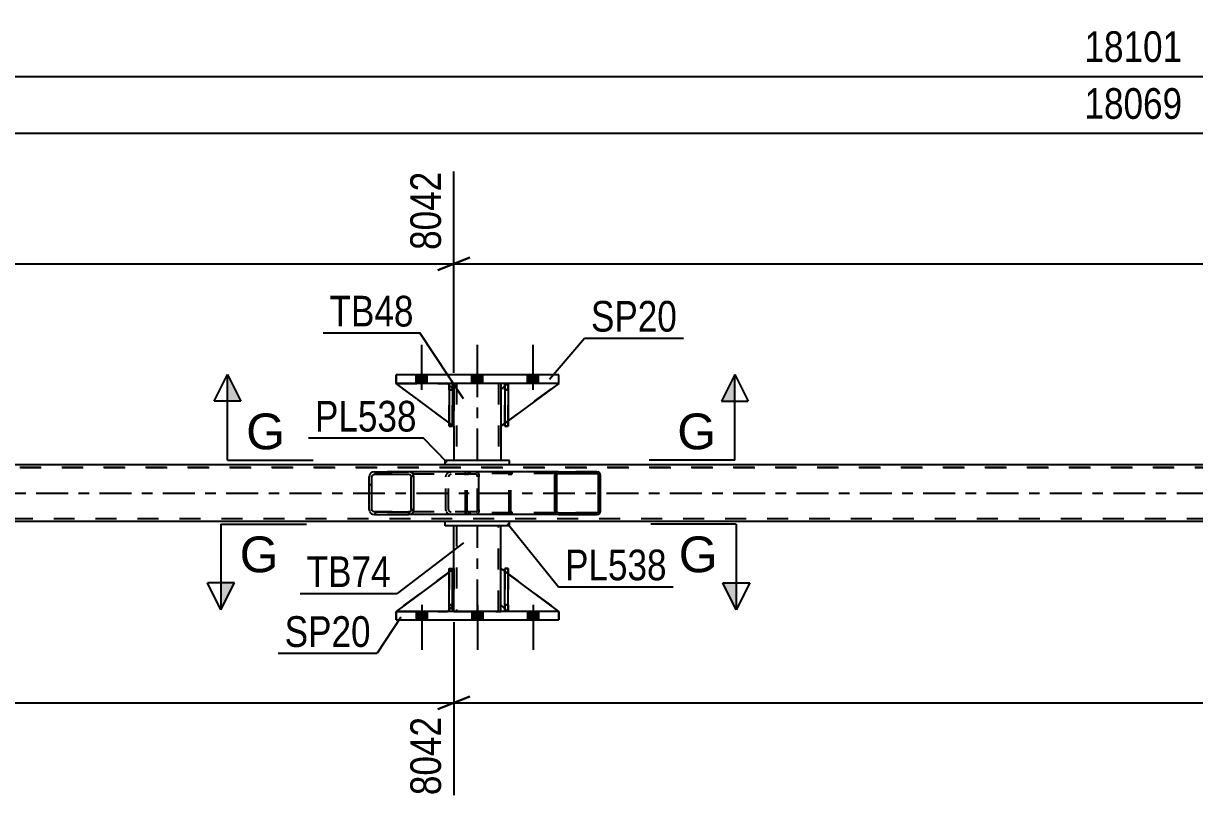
# Model space of a CAD drawing. Header units: millimetres. Extents: x 0 to 841, y 0 to 594.
# Drawn here: x 294.6 to 404, y 216.3 to 289 of the extents above; entities that cross this region are included whole.
import ezdxf

# ---------------------------------------------------------------- set-up
doc = ezdxf.new("R2010")
doc.units = ezdxf.units.MM
doc.linetypes.add('DXK_LINE_DOT2', pattern=[3.9198, 1.9599, -1.9599])
doc.linetypes.add('DXK_LINE_DOT3', pattern=[5.9187, 2.979, -0.9799, 0.9799, -0.9799])
doc.styles.add('Arial', font='ARIAL.TTF', dxfattribs={"height": 0.2})
doc.styles.add('Arial Narrow', font='ARIALN.TTF', dxfattribs={"height": 0.2})

# ---------------------------------------------------------------- blocks, each defined once
blk = doc.blocks.new('Part-318885327-5994 - 5732')
at = {"color": 7, "linetype": 'DXK_LINE_DOT2'}
for p, q in [((339.77, 255.35), (339.17, 254.75)), ((339.17, 251.35), (344.57, 255.35)), ((344.57, 255.35), (339.77, 255.35)), ((339.17, 254.75), (339.17, 251.35))]:
    blk.add_line(p, q, dxfattribs=at)
blk = doc.blocks.new('Bolt-318885327-5810 - 5732')
at = {"linetype": 'Continuous'}
for points in [[(331.25, 255.35), (332.29, 255.35), (332.29, 256.15), (331.25, 256.15)], [(331.25, 255.35), (332.29, 255.35), (332.29, 256.15), (331.25, 256.15)], [(331.25, 255.35), (332.29, 255.35), (332.29, 256.15), (331.25, 256.15)], [(336.45, 255.35), (337.49, 255.35), (337.49, 256.15), (336.45, 256.15)], [(336.45, 255.35), (337.49, 255.35), (337.49, 256.15), (336.45, 256.15)], [(341.65, 255.35), (342.69, 255.35), (342.69, 256.15), (341.65, 256.15)], [(341.65, 255.35), (342.69, 255.35), (342.69, 256.15), (341.65, 256.15)], [(341.65, 255.35), (342.69, 255.35), (342.69, 256.15), (341.65, 256.15)]]:
    blk.add_hatch(color=1, dxfattribs=at).paths.add_polyline_path(points)
at = {"color": 1, "linetype": 'Continuous'}
for p, q in [((331.77, 254.75), (331.77, 258.95)), ((331.77, 254.75), (331.77, 258.95)), ((331.77, 254.75), (331.77, 258.95)), ((336.97, 254.75), (336.97, 258.95)), ((336.97, 254.75), (336.97, 258.95)), ((342.17, 254.75), (342.17, 258.95)), ((342.17, 254.75), (342.17, 258.95)), ((342.17, 254.75), (342.17, 258.95)), ((331.25, 255.35), (331.25, 256.15)), ((331.25, 255.35), (331.25, 256.15)), ((331.25, 255.35), (331.25, 256.15)), ((332.29, 255.35), (332.29, 256.15)), ((332.29, 255.35), (332.29, 256.15)), ((332.29, 255.35), (332.29, 256.15)), ((336.45, 255.35), (336.45, 256.15)), ((336.45, 255.35), (336.45, 256.15)), ((337.49, 255.35), (337.49, 256.15)), ((337.49, 255.35), (337.49, 256.15)), ((341.65, 255.35), (341.65, 256.15)), ((341.65, 255.35), (341.65, 256.15)), ((341.65, 255.35), (341.65, 256.15)), ((342.69, 255.35), (342.69, 256.15)), ((342.69, 255.35), (342.69, 256.15)), ((342.69, 255.35), (342.69, 256.15))]:
    blk.add_line(p, q, dxfattribs=at)
blk = doc.blocks.new('Bolt-318885327-5811 - 5732')
at = {"linetype": 'Continuous'}
for points in [[(332.29, 234.07), (331.25, 234.07), (331.25, 233.27), (332.29, 233.27)], [(332.29, 234.07), (331.25, 234.07), (331.25, 233.27), (332.29, 233.27)], [(332.29, 234.07), (331.25, 234.07), (331.25, 233.27), (332.29, 233.27)], [(337.49, 234.07), (336.45, 234.07), (336.45, 233.27), (337.49, 233.27)], [(337.49, 234.07), (336.45, 234.07), (336.45, 233.27), (337.49, 233.27)], [(342.69, 234.07), (341.65, 234.07), (341.65, 233.27), (342.69, 233.27)], [(342.69, 234.07), (341.65, 234.07), (341.65, 233.27), (342.69, 233.27)], [(342.69, 234.07), (341.65, 234.07), (341.65, 233.27), (342.69, 233.27)]]:
    blk.add_hatch(color=1, dxfattribs=at).paths.add_polyline_path(points)
at = {"color": 1, "linetype": 'Continuous'}
for p, q in [((331.77, 234.67), (331.77, 230.47)), ((331.77, 234.67), (331.77, 230.47)), ((331.77, 234.67), (331.77, 230.47)), ((336.97, 234.67), (336.97, 230.47)), ((336.97, 234.67), (336.97, 230.47)), ((342.17, 234.67), (342.17, 230.47)), ((342.17, 234.67), (342.17, 230.47)), ((342.17, 234.67), (342.17, 230.47)), ((331.25, 234.07), (331.25, 233.27)), ((331.25, 234.07), (331.25, 233.27)), ((331.25, 234.07), (331.25, 233.27)), ((332.29, 234.07), (332.29, 233.27)), ((332.29, 234.07), (332.29, 233.27)), ((332.29, 234.07), (332.29, 233.27)), ((336.45, 234.07), (336.45, 233.27)), ((336.45, 234.07), (336.45, 233.27)), ((337.49, 234.07), (337.49, 233.27)), ((337.49, 234.07), (337.49, 233.27)), ((341.65, 234.07), (341.65, 233.27)), ((341.65, 234.07), (341.65, 233.27)), ((341.65, 234.07), (341.65, 233.27)), ((342.69, 234.07), (342.69, 233.27)), ((342.69, 234.07), (342.69, 233.27)), ((342.69, 234.07), (342.69, 233.27))]:
    blk.add_line(p, q, dxfattribs=at)
blk = doc.blocks.new('Part-318885327-5942 - 5732')
at = {"color": 7, "linetype": 'DXK_LINE_DOT2'}
for p, q in [((334.33, 254.75), (334.33, 255.35)), ((334.33, 255.35), (334.33, 255.35)), ((334.33, 255.35), (334.33, 251.35)), ((334.65, 255.35), (334.33, 255.35)), ((334.65, 254.75), (334.65, 255.35)), ((334.65, 251.35), (334.65, 255.35)), ((334.33, 251.35), (334.33, 254.75)), ((334.33, 254.75), (334.65, 254.75)), ((334.65, 254.75), (334.65, 251.35)), ((334.33, 251.35), (334.65, 251.35))]:
    blk.add_line(p, q, dxfattribs=at)
blk = doc.blocks.new('Part-318885327-5962 - 5732')
at = {"color": 2, "linetype": 'Continuous'}
for p, q in [((339.97, 242.47), (333.97, 242.47)), ((333.97, 242.07), (333.97, 242.47)), ((339.97, 242.07), (333.97, 242.07)), ((339.97, 242.07), (339.97, 242.47))]:
    blk.add_line(p, q, dxfattribs=at)
blk = doc.blocks.new('Part-318885327-5861 - 5732')
at = {"color": 7, "linetype": 'DXK_LINE_DOT2'}
for p, q in [((735.2, 247.51), (70.85, 247.51)), ((70.85, 247.51), (734.45, 247.51)), ((339.97, 247.75), (333.97, 247.75)), ((734.45, 242.71), (70.85, 242.71)), ((339.97, 242.47), (333.97, 242.47)), ((735.2, 242.47), (339.97, 242.47))]:
    blk.add_line(p, q, dxfattribs=at)
at = {"color": 2, "linetype": 'Continuous'}
for p, q in [((333.97, 247.75), (169.7, 247.75)), ((589.38, 247.75), (339.97, 247.75)), ((333.97, 242.47), (169.7, 242.47)), ((589.38, 242.47), (339.97, 242.47))]:
    blk.add_line(p, q, dxfattribs=at)
at = {"color": 7, "linetype": 'DXK_LINE_DOT3'}
blk.add_line((70.85, 245.11), (734.86, 245.11), dxfattribs=at)
blk = doc.blocks.new('Part-318885327-5996 - 5732')
at = {"color": 7, "linetype": 'DXK_LINE_DOT2'}
for p, q in [((334.77, 251.35), (329.37, 255.35)), ((329.37, 255.35), (334.17, 255.35)), ((334.17, 255.35), (334.77, 254.75)), ((334.77, 254.75), (334.17, 255.35)), ((334.77, 254.75), (334.77, 251.35)), ((334.77, 254.75), (334.77, 254.75)), ((334.77, 254.75), (334.77, 251.35))]:
    blk.add_line(p, q, dxfattribs=at)
blk = doc.blocks.new('Part-318885327-5910 - 5732')
at = {"color": 2, "linetype": 'Continuous'}
for p, q in [((339.97, 248.15), (333.97, 248.15)), ((333.97, 247.75), (333.97, 248.15)), ((339.97, 247.75), (333.97, 247.75)), ((339.97, 247.75), (339.97, 248.15))]:
    blk.add_line(p, q, dxfattribs=at)
blk = doc.blocks.new('Part-318885327-5922 - 5732')
at = {"linetype": 'Continuous'}
h = blk.add_hatch(dxfattribs=at)
h.set_pattern_fill('', scale=0.7, style=0, pattern_type=0)
h.set_pattern_definition([(45, (331.0124, 246.8129), (-1.57154, 1.57154), [])])
h.paths.add_polyline_path([(331.05, 246.63), (331.01, 246.81), (330.9, 246.97), (330.74, 247.07), (330.55, 247.11), (327.36, 247.11), (327.17, 247.07), (327.01, 246.97), (326.9, 246.81), (326.86, 246.63), (326.86, 243.59), (326.9, 243.41), (327.01, 243.25), (327.17, 243.15), (327.36, 243.11), (330.55, 243.11), (330.74, 243.15), (330.9, 243.25), (331.01, 243.41), (331.05, 243.59)])
h.paths.add_polyline_path([(330.78, 243.5), (330.73, 243.42), (330.64, 243.37), (330.55, 243.35), (327.36, 243.35), (327.27, 243.37), (327.19, 243.42), (327.13, 243.5), (327.11, 243.59), (327.11, 246.63), (327.13, 246.72), (327.19, 246.8), (327.27, 246.85), (327.36, 246.87), (330.55, 246.87), (330.64, 246.85), (330.73, 246.8), (330.78, 246.72), (330.8, 246.63), (330.8, 243.59)])
at = {"color": 2, "linetype": 'Continuous'}
for p, q in [((326.9, 246.81), (326.86, 246.63)), ((326.86, 243.59), (326.86, 246.63)), ((327.11, 246.63), (327.13, 246.72)), ((327.11, 243.59), (327.11, 246.63)), ((327.13, 246.72), (327.19, 246.8)), ((327.36, 247.11), (327.17, 247.07)), ((327.19, 246.8), (327.27, 246.85)), ((327.27, 246.85), (327.36, 246.87)), ((327.36, 247.11), (330.55, 247.11)), ((327.36, 246.87), (330.55, 246.87)), ((336.85, 247.11), (330.55, 247.11)), ((330.74, 247.07), (330.55, 247.11)), ((330.55, 246.87), (330.64, 246.85)), ((330.64, 246.85), (330.73, 246.8)), ((330.73, 246.8), (330.78, 246.72)), ((330.78, 246.72), (330.8, 246.63)), ((330.8, 243.59), (330.8, 246.63)), ((331.05, 246.63), (331.01, 246.81)), ((331.05, 243.59), (331.05, 246.63)), ((336.85, 247.11), (336.95, 247.07)), ((336.95, 247.07), (337.04, 246.97)), ((337.04, 246.97), (337.1, 246.81)), ((337.1, 246.81), (337.12, 246.63)), ((337.12, 243.59), (337.12, 246.63)), ((326.86, 243.59), (326.9, 243.41)), ((327.13, 243.5), (327.11, 243.59)), ((327.19, 243.42), (327.13, 243.5)), ((327.17, 243.15), (327.36, 243.11)), ((327.27, 243.37), (327.19, 243.42)), ((327.36, 243.35), (327.27, 243.37)), ((327.36, 243.35), (330.55, 243.35)), ((327.36, 243.11), (330.55, 243.11)), ((330.64, 243.37), (330.55, 243.35)), ((330.55, 243.11), (330.74, 243.15)), ((336.85, 243.11), (330.55, 243.11)), ((330.73, 243.42), (330.64, 243.37)), ((330.78, 243.5), (330.73, 243.42)), ((330.8, 243.59), (330.78, 243.5)), ((331.01, 243.41), (331.05, 243.59)), ((336.95, 243.15), (336.85, 243.11)), ((337.04, 243.25), (336.95, 243.15)), ((337.1, 243.41), (337.04, 243.25)), ((337.12, 243.59), (337.1, 243.41))]:
    blk.add_line(p, q, dxfattribs=at)
at = {"color": 7, "linetype": 'DXK_LINE_DOT2'}
for p, q in [((330.55, 247.11), (327.36, 247.11)), ((336.85, 246.87), (327.36, 246.87)), ((334.01, 246.63), (334.05, 246.81)), ((334.01, 243.59), (334.01, 246.63)), ((334.28, 246.72), (334.26, 246.63)), ((334.26, 243.59), (334.26, 246.63)), ((334.34, 246.8), (334.28, 246.72)), ((334.32, 247.07), (334.51, 247.11)), ((334.42, 246.85), (334.34, 246.8)), ((334.51, 246.87), (334.42, 246.85)), ((335.86, 246.87), (335.86, 247.11)), ((336.9, 246.85), (336.85, 246.87)), ((336.94, 246.8), (336.9, 246.85)), ((336.97, 246.72), (336.94, 246.8)), ((336.98, 246.63), (336.97, 246.72)), ((336.98, 243.59), (336.98, 246.63)), ((336.85, 243.35), (327.36, 243.35)), ((330.55, 243.11), (327.36, 243.11)), ((334.05, 243.41), (334.01, 243.59)), ((334.26, 243.59), (334.28, 243.5)), ((334.28, 243.5), (334.34, 243.42)), ((334.51, 243.11), (334.32, 243.15)), ((334.34, 243.42), (334.36, 243.41)), ((334.36, 243.41), (334.42, 243.37)), ((334.42, 243.37), (334.51, 243.35)), ((335.86, 243.11), (335.86, 243.35)), ((336.85, 243.35), (336.9, 243.37)), ((336.9, 243.37), (336.94, 243.42)), ((336.94, 243.42), (336.97, 243.5)), ((336.97, 243.5), (336.98, 243.59))]:
    blk.add_line(p, q, dxfattribs=at)
at = {"color": 2, "linetype": 'Continuous'}
for centre, start, end in [((327.35, 246.61), 111.1941, 156.1506), ((330.56, 246.61), 23.8494, 68.8059), ((327.35, 243.6), 203.8494, 248.8059), ((330.56, 243.6), 291.1941, 336.1506)]:
    blk.add_arc(centre, 0.492, start, end, dxfattribs=at)
at = {"color": 7, "linetype": 'DXK_LINE_DOT2'}
for centre, start, end in [((334.5, 246.61), 111.1941, 156.1506), ((334.5, 243.6), 203.8494, 248.8059)]:
    blk.add_arc(centre, 0.492, start, end, dxfattribs=at)
blk = doc.blocks.new('Part-318885327-5939 - 5732')
at = {"color": 2, "linetype": 'Continuous'}
for p, q in [((334.77, 255.35), (334.77, 254.75)), ((339.17, 255.35), (339.17, 254.75)), ((334.77, 251.35), (334.77, 248.15)), ((339.17, 251.35), (339.17, 248.15))]:
    blk.add_line(p, q, dxfattribs=at)
at = {"color": 7, "linetype": 'DXK_LINE_DOT2'}
for p, q in [((339.17, 255.35), (334.77, 255.35)), ((335.01, 255.35), (335.01, 248.15)), ((338.93, 255.35), (338.93, 248.15)), ((334.77, 254.75), (334.77, 251.35)), ((339.17, 254.75), (339.17, 251.35)), ((339.17, 248.15), (334.77, 248.15))]:
    blk.add_line(p, q, dxfattribs=at)
at = {"color": 7, "linetype": 'DXK_LINE_DOT3'}
blk.add_line((336.97, 248.15), (336.97, 255.35), dxfattribs=at)
blk = doc.blocks.new('Part-318885327-5941 - 5732')
at = {"color": 7, "linetype": 'DXK_LINE_DOT2'}
for p, q in [((339.53, 254.75), (339.53, 255.35)), ((339.53, 255.35), (339.53, 255.35)), ((339.53, 255.35), (339.53, 251.35)), ((339.85, 255.35), (339.53, 255.35)), ((339.85, 254.75), (339.85, 255.35)), ((339.85, 251.35), (339.85, 255.35)), ((339.53, 251.35), (339.53, 254.75)), ((339.53, 254.75), (339.85, 254.75)), ((339.85, 254.75), (339.85, 251.35)), ((339.53, 251.35), (339.85, 251.35))]:
    blk.add_line(p, q, dxfattribs=at)
blk = doc.blocks.new('Part-318885327-5947 - 5732')
at = {"color": 2, "linetype": 'Continuous'}
for p, q in [((329.37, 233.27), (329.37, 234.07)), ((344.57, 234.07), (329.37, 234.07)), ((329.37, 233.27), (344.57, 233.27)), ((344.57, 233.27), (344.57, 234.07))]:
    blk.add_line(p, q, dxfattribs=at)
at = {"color": 7, "linetype": 'DXK_LINE_DOT2'}
for p, q in [((329.37, 234.07), (329.37, 233.27)), ((344.57, 234.07), (344.57, 233.27))]:
    blk.add_line(p, q, dxfattribs=at)
blk = doc.blocks.new('Part-318885327-5952 - 5732')
at = {"color": 2, "linetype": 'Continuous'}
for p, q in [((344.57, 256.15), (329.37, 256.15)), ((329.37, 255.35), (329.37, 256.15)), ((344.57, 255.35), (344.57, 256.15)), ((344.57, 255.35), (329.37, 255.35))]:
    blk.add_line(p, q, dxfattribs=at)
at = {"color": 7, "linetype": 'DXK_LINE_DOT2'}
for p, q in [((329.37, 256.15), (329.37, 255.35)), ((344.57, 255.35), (344.57, 256.15))]:
    blk.add_line(p, q, dxfattribs=at)
blk = doc.blocks.new('Part-318885327-5957 - 5732')
at = {"color": 2, "linetype": 'Continuous'}
for p, q in [((334.77, 238.07), (334.77, 242.07)), ((339.17, 238.07), (339.17, 242.07)), ((334.77, 234.07), (334.77, 234.67)), ((339.17, 234.07), (339.17, 234.67))]:
    blk.add_line(p, q, dxfattribs=at)
at = {"color": 7, "linetype": 'DXK_LINE_DOT2'}
for p, q in [((339.17, 242.07), (334.77, 242.07)), ((335.01, 242.07), (335.01, 234.07)), ((338.93, 234.07), (338.93, 242.07)), ((334.77, 234.67), (334.77, 238.07)), ((339.17, 234.67), (339.17, 238.07)), ((334.77, 234.07), (339.17, 234.07))]:
    blk.add_line(p, q, dxfattribs=at)
at = {"color": 7, "linetype": 'DXK_LINE_DOT3'}
blk.add_line((336.97, 234.07), (336.97, 242.07), dxfattribs=at)
blk = doc.blocks.new('Part-318885327-5974 - 5732')
at = {"linetype": 'Continuous'}
h = blk.add_hatch(dxfattribs=at)
h.set_pattern_fill('', scale=0.7, style=0, pattern_type=0)
h.set_pattern_definition([(45, (348.436, 246.9117), (-1.57154, 1.57154), [])])
h.paths.add_polyline_path([(348.46, 246.79), (348.44, 246.91), (348.36, 247.02), (348.25, 247.08), (348.12, 247.11), (344.55, 247.11), (344.42, 247.08), (344.31, 247.02), (344.23, 246.91), (344.21, 246.79), (344.21, 243.43), (344.23, 243.31), (344.31, 243.2), (344.42, 243.13), (344.55, 243.11), (348.12, 243.11), (348.25, 243.13), (348.36, 243.2), (348.44, 243.31), (348.46, 243.43)])
h.paths.add_polyline_path([(348.28, 243.37), (348.24, 243.32), (348.19, 243.28), (348.12, 243.27), (344.55, 243.27), (344.48, 243.28), (344.43, 243.32), (344.39, 243.37), (344.38, 243.43), (344.38, 246.79), (344.39, 246.85), (344.43, 246.9), (344.48, 246.94), (344.55, 246.95), (348.12, 246.95), (348.19, 246.94), (348.24, 246.9), (348.28, 246.85), (348.29, 246.79), (348.29, 243.43)])
at = {"color": 7, "linetype": 'DXK_LINE_DOT2'}
for p, q in [((335.86, 246.79), (335.88, 246.91)), ((335.86, 243.43), (335.86, 246.79)), ((336.04, 246.85), (336.03, 246.79)), ((336.03, 243.43), (336.03, 246.79)), ((336.08, 246.9), (336.04, 246.85)), ((336.07, 247.08), (336.2, 247.11)), ((336.13, 246.94), (336.08, 246.9)), ((336.2, 246.95), (336.13, 246.94)), ((336.85, 247.11), (336.2, 247.11)), ((348.12, 246.95), (336.2, 246.95)), ((339.77, 247.11), (339.9, 247.08)), ((339.84, 246.94), (339.77, 246.95)), ((339.89, 246.9), (339.84, 246.94)), ((339.93, 246.85), (339.89, 246.9)), ((339.94, 246.79), (339.93, 246.85)), ((339.94, 243.43), (339.94, 246.79)), ((340.09, 246.91), (340.11, 246.79)), ((340.11, 243.43), (340.11, 246.79)), ((348.12, 247.11), (344.55, 247.11)), ((335.88, 243.31), (335.86, 243.43)), ((336.03, 243.43), (336.04, 243.37)), ((336.04, 243.37), (336.08, 243.32)), ((336.2, 243.11), (336.07, 243.13)), ((336.08, 243.32), (336.13, 243.28)), ((336.13, 243.28), (336.2, 243.27)), ((348.12, 243.27), (336.2, 243.27)), ((336.85, 243.11), (336.2, 243.11)), ((339.77, 243.27), (339.84, 243.28)), ((339.9, 243.13), (339.77, 243.11)), ((339.84, 243.28), (339.89, 243.32)), ((339.89, 243.32), (339.93, 243.37)), ((339.93, 243.37), (339.94, 243.43)), ((340.11, 243.43), (340.09, 243.31)), ((344.55, 243.11), (348.12, 243.11))]:
    blk.add_line(p, q, dxfattribs=at)
at = {"color": 2, "linetype": 'Continuous'}
for p, q in [((344.55, 247.11), (336.85, 247.11)), ((344.23, 246.91), (344.21, 246.79)), ((344.21, 243.43), (344.21, 246.79)), ((344.38, 246.79), (344.39, 246.85)), ((344.38, 243.43), (344.38, 246.79)), ((344.39, 246.85), (344.43, 246.9)), ((344.55, 247.11), (344.42, 247.08)), ((344.43, 246.9), (344.48, 246.94)), ((344.48, 246.94), (344.55, 246.95)), ((344.55, 247.11), (348.12, 247.11)), ((344.55, 246.95), (348.12, 246.95)), ((348.25, 247.08), (348.12, 247.11)), ((348.12, 246.95), (348.19, 246.94)), ((348.19, 246.94), (348.24, 246.9)), ((348.24, 246.9), (348.28, 246.85)), ((348.28, 246.85), (348.29, 246.79)), ((348.29, 243.43), (348.29, 246.79)), ((348.46, 246.79), (348.44, 246.91)), ((348.46, 243.43), (348.46, 246.79)), ((344.55, 243.11), (336.85, 243.11)), ((344.21, 243.43), (344.23, 243.31)), ((344.39, 243.37), (344.38, 243.43)), ((344.43, 243.32), (344.39, 243.37)), ((344.42, 243.13), (344.55, 243.11)), ((344.48, 243.28), (344.43, 243.32)), ((344.55, 243.27), (344.48, 243.28)), ((344.55, 243.27), (348.12, 243.27)), ((344.55, 243.11), (348.12, 243.11)), ((348.19, 243.28), (348.12, 243.27)), ((348.12, 243.11), (348.25, 243.13)), ((348.24, 243.32), (348.19, 243.28)), ((348.28, 243.37), (348.24, 243.32)), ((348.29, 243.43), (348.28, 243.37)), ((348.44, 243.31), (348.46, 243.43))]:
    blk.add_line(p, q, dxfattribs=at)
at = {"color": 7, "linetype": 'DXK_LINE_DOT2'}
for centre, start, end in [((339.79, 246.78), 24.32, 69.2417), ((336.18, 243.44), 204.32, 249.2417), ((339.79, 243.44), 290.7583, 335.68)]:
    blk.add_arc(centre, 0.331, start, end, dxfattribs=at)
at = {"color": 2, "linetype": 'Continuous'}
for centre, start, end in [((344.53, 246.78), 110.7583, 155.68), ((348.13, 246.78), 24.32, 69.2417), ((344.53, 243.44), 204.32, 249.2417), ((348.13, 243.44), 290.7583, 335.68)]:
    blk.add_arc(centre, 0.331, start, end, dxfattribs=at)
blk = doc.blocks.new('Part-318885327-5993 - 5732')
at = {"color": 2, "linetype": 'Continuous'}
for p, q in [((339.53, 255.1), (339.17, 254.75)), ((344.57, 255.35), (339.85, 251.85)), ((339.17, 254.75), (339.17, 251.35)), ((339.53, 251.61), (339.17, 251.35))]:
    blk.add_line(p, q, dxfattribs=at)
at = {"color": 7, "linetype": 'DXK_LINE_DOT2'}
for p, q in [((339.77, 255.35), (339.53, 255.1)), ((344.57, 255.35), (339.77, 255.35)), ((339.85, 251.85), (339.53, 251.61))]:
    blk.add_line(p, q, dxfattribs=at)
blk = doc.blocks.new('Part-318885327-5995 - 5732')
at = {"color": 2, "linetype": 'Continuous'}
for p, q in [((334.33, 251.68), (329.37, 255.35)), ((334.33, 255.2), (334.17, 255.35)), ((334.77, 254.75), (334.65, 254.88)), ((334.77, 254.75), (334.77, 254.75)), ((334.77, 251.35), (334.77, 254.75)), ((334.65, 251.44), (334.77, 251.35)), ((334.77, 251.35), (334.77, 251.35))]:
    blk.add_line(p, q, dxfattribs=at)
at = {"color": 7, "linetype": 'DXK_LINE_DOT2'}
for p, q in [((334.17, 255.35), (329.37, 255.35)), ((334.17, 255.35), (334.77, 254.75)), ((334.65, 254.88), (334.33, 255.2)), ((334.77, 254.75), (334.77, 251.35)), ((334.65, 251.44), (334.33, 251.68))]:
    blk.add_line(p, q, dxfattribs=at)
blk = doc.blocks.new('Part-318885327-5997 - 5732')
at = {"color": 2, "linetype": 'Continuous'}
for p, q in [((339.85, 255.35), (339.53, 255.35)), ((339.53, 255.35), (339.53, 251.35)), ((339.85, 255.35), (339.85, 255.35)), ((339.85, 255.35), (339.85, 251.35)), ((339.85, 251.35), (339.53, 251.35))]:
    blk.add_line(p, q, dxfattribs=at)
at = {"color": 7, "linetype": 'DXK_LINE_DOT2'}
for p, q in [((339.53, 254.75), (339.53, 255.35)), ((339.85, 254.75), (339.85, 255.35)), ((339.85, 255.35), (339.85, 255.35)), ((339.85, 254.75), (339.53, 254.75)), ((339.53, 254.75), (339.53, 251.35)), ((339.85, 251.35), (339.85, 254.75))]:
    blk.add_line(p, q, dxfattribs=at)
blk = doc.blocks.new('Part-318885327-5998 - 5732')
at = {"color": 2, "linetype": 'Continuous'}
for p, q in [((334.65, 255.35), (334.33, 255.35)), ((334.33, 255.35), (334.33, 251.35)), ((334.65, 255.35), (334.65, 255.35)), ((334.65, 255.35), (334.65, 251.35)), ((334.65, 251.35), (334.33, 251.35))]:
    blk.add_line(p, q, dxfattribs=at)
at = {"color": 7, "linetype": 'DXK_LINE_DOT2'}
for p, q in [((334.33, 254.75), (334.33, 255.35)), ((334.65, 254.75), (334.65, 255.35)), ((334.65, 255.35), (334.65, 255.35)), ((334.65, 254.75), (334.33, 254.75)), ((334.33, 254.75), (334.33, 251.35)), ((334.65, 251.35), (334.65, 254.75))]:
    blk.add_line(p, q, dxfattribs=at)
blk = doc.blocks.new('Part-318885327-6019 - 5732')
at = {"color": 2, "linetype": 'Continuous'}
for p, q in [((339.17, 234.67), (339.17, 238.07)), ((339.53, 237.81), (339.17, 238.07)), ((344.57, 234.07), (339.85, 237.57)), ((339.53, 234.32), (339.17, 234.67))]:
    blk.add_line(p, q, dxfattribs=at)
at = {"color": 7, "linetype": 'DXK_LINE_DOT2'}
for p, q in [((339.85, 237.57), (339.53, 237.81)), ((339.77, 234.07), (339.53, 234.32)), ((344.57, 234.07), (339.77, 234.07)), ((344.57, 234.07), (344.57, 234.07)), ((344.57, 234.07), (344.57, 234.07))]:
    blk.add_line(p, q, dxfattribs=at)
blk = doc.blocks.new('Part-318885327-6020 - 5732')
at = {"color": 7, "linetype": 'DXK_LINE_DOT2'}
for p, q in [((339.17, 234.67), (339.17, 238.07)), ((339.17, 238.07), (344.57, 234.07)), ((339.77, 234.07), (339.17, 234.67)), ((344.57, 234.07), (339.77, 234.07))]:
    blk.add_line(p, q, dxfattribs=at)
blk = doc.blocks.new('Part-318885327-6022 - 5732')
at = {"color": 2, "linetype": 'Continuous'}
for p, q in [((334.33, 237.74), (329.37, 234.07)), ((334.77, 238.07), (334.65, 237.98)), ((334.77, 234.67), (334.77, 238.07)), ((334.33, 234.22), (334.17, 234.07)), ((334.77, 234.67), (334.65, 234.54)), ((334.77, 234.67), (334.77, 234.67))]:
    blk.add_line(p, q, dxfattribs=at)
at = {"color": 7, "linetype": 'DXK_LINE_DOT2'}
for p, q in [((334.65, 237.98), (334.33, 237.74)), ((334.77, 234.67), (334.77, 238.07)), ((334.77, 234.67), (334.17, 234.07)), ((334.65, 234.54), (334.33, 234.22)), ((329.37, 234.07), (334.17, 234.07))]:
    blk.add_line(p, q, dxfattribs=at)
blk = doc.blocks.new('Part-318885327-6023 - 5732')
at = {"color": 7, "linetype": 'DXK_LINE_DOT2'}
for p, q in [((334.77, 238.07), (329.37, 234.07)), ((334.77, 234.67), (334.77, 238.07)), ((334.77, 238.07), (334.77, 234.67)), ((334.17, 234.07), (334.77, 234.67)), ((334.77, 234.67), (334.17, 234.07)), ((334.77, 234.67), (334.77, 234.67)), ((329.37, 234.07), (334.17, 234.07))]:
    blk.add_line(p, q, dxfattribs=at)
blk = doc.blocks.new('Part-318885327-6024 - 5732')
at = {"color": 2, "linetype": 'Continuous'}
for p, q in [((339.53, 234.07), (339.53, 238.07)), ((339.53, 238.07), (339.85, 238.07)), ((339.85, 234.07), (339.85, 238.07)), ((339.53, 234.07), (339.53, 234.07)), ((339.85, 234.07), (339.53, 234.07))]:
    blk.add_line(p, q, dxfattribs=at)
at = {"color": 7, "linetype": 'DXK_LINE_DOT2'}
for p, q in [((339.53, 238.07), (339.53, 234.67)), ((339.85, 234.67), (339.85, 238.07)), ((339.53, 234.67), (339.53, 234.07)), ((339.53, 234.67), (339.85, 234.67)), ((339.85, 234.07), (339.85, 234.67)), ((339.85, 234.07), (339.85, 234.07))]:
    blk.add_line(p, q, dxfattribs=at)
blk = doc.blocks.new('Part-318885327-6025 - 5732')
at = {"color": 2, "linetype": 'Continuous'}
for p, q in [((334.33, 234.07), (334.33, 238.07)), ((334.33, 238.07), (334.65, 238.07)), ((334.65, 234.07), (334.65, 238.07)), ((334.33, 234.07), (334.33, 234.07)), ((334.65, 234.07), (334.33, 234.07))]:
    blk.add_line(p, q, dxfattribs=at)
at = {"color": 7, "linetype": 'DXK_LINE_DOT2'}
for p, q in [((334.33, 238.07), (334.33, 234.67)), ((334.65, 234.67), (334.65, 238.07)), ((334.33, 234.67), (334.33, 234.07)), ((334.33, 234.67), (334.65, 234.67)), ((334.65, 234.07), (334.65, 234.67)), ((334.65, 234.07), (334.65, 234.07))]:
    blk.add_line(p, q, dxfattribs=at)
blk = doc.blocks.new('Part-318885327-6026 - 5732')
at = {"color": 7, "linetype": 'DXK_LINE_DOT2'}
for p, q in [((339.85, 238.07), (339.53, 238.07)), ((339.53, 234.67), (339.53, 238.07)), ((339.53, 238.07), (339.53, 234.07)), ((339.85, 238.07), (339.85, 234.67)), ((339.85, 234.07), (339.85, 238.07)), ((339.85, 234.67), (339.53, 234.67)), ((339.53, 234.07), (339.53, 234.67)), ((339.85, 234.67), (339.85, 234.07)), ((339.85, 234.07), (339.53, 234.07)), ((339.85, 234.07), (339.85, 234.07))]:
    blk.add_line(p, q, dxfattribs=at)
blk = doc.blocks.new('Part-318885327-6027 - 5732')
at = {"color": 7, "linetype": 'DXK_LINE_DOT2'}
for p, q in [((334.33, 238.07), (334.65, 238.07)), ((334.33, 234.67), (334.33, 238.07)), ((334.33, 238.07), (334.33, 234.07)), ((334.65, 238.07), (334.65, 234.67)), ((334.65, 234.07), (334.65, 237.98)), ((334.65, 234.67), (334.33, 234.67)), ((334.33, 234.07), (334.33, 234.67)), ((334.65, 234.67), (334.65, 234.07)), ((334.65, 234.07), (334.33, 234.07)), ((334.65, 234.07), (334.65, 234.07))]:
    blk.add_line(p, q, dxfattribs=at)
blk = doc.blocks.new('StraightDimension-318885327-6142 - 5732')
at = {"color": 7, "linetype": 'Continuous'}
blk.add_line((60.63, 278.71), (735.87, 278.71), dxfattribs=at)
at = {"color": 0}
blk.add_wipeout([(403.42, 279.46), (403.42, 283.66), (393.08, 283.66), (393.08, 279.46)], dxfattribs=at)
at = {"color": 3, "style": 'Arial Narrow'}
blk.add_text('18069', height=2.863, dxfattribs=at).set_placement((393.68, 280.06))
blk = doc.blocks.new('StraightDimension-318885327-6186 - 5732')
at = {"color": 7, "linetype": 'Continuous'}
blk.add_line((59.99, 284.02), (736.5, 284.02), dxfattribs=at)
at = {"color": 0}
blk.add_wipeout([(403.42, 284.77), (403.42, 288.97), (393.08, 288.97), (393.08, 284.77)], dxfattribs=at)
at = {"color": 3, "style": 'Arial Narrow'}
blk.add_text('18101', height=2.863, dxfattribs=at).set_placement((393.68, 285.37))
blk = doc.blocks.new('StraightDimension-318885327-16045 - 5732')
at = {"color": 7, "linetype": 'Continuous'}
for p, q in [((334.77, 233.07), (334.77, 216.91)), ((336.27, 226.12), (333.27, 224.92)), ((334.77, 225.52), (590.18, 225.52))]:
    blk.add_line(p, q, dxfattribs=at)
blk = doc.blocks.new('StraightDimension-318885327-16046 - 5732')
at = {"color": 7, "linetype": 'Continuous'}
for p, q in [((334.77, 233.07), (334.77, 216.91)), ((164.5, 225.52), (334.77, 225.52)), ((333.27, 224.92), (336.27, 226.12))]:
    blk.add_line(p, q, dxfattribs=at)
at = {"color": 0, "linetype": 'Continuous'}
blk.add_wipeout([(334.17, 224.82), (329.97, 224.82), (329.97, 216.31), (334.17, 216.31)], dxfattribs=at)
at = {"color": 3, "linetype": 'Continuous', "style": 'Arial Narrow'}
blk.add_text('8042', height=2.863, rotation=90.0002, dxfattribs=at).set_placement((333.57, 216.91))
blk = doc.blocks.new('StraightDimension-318885327-16085 - 5732')
at = {"color": 7, "linetype": 'Continuous'}
for p, q in [((334.77, 256.35), (334.77, 275.13)), ((336.27, 267.12), (333.27, 265.92)), ((334.77, 266.52), (590.18, 266.52))]:
    blk.add_line(p, q, dxfattribs=at)
blk = doc.blocks.new('StraightDimension-318885327-16086 - 5732')
at = {"color": 7, "linetype": 'Continuous'}
for p, q in [((334.77, 256.35), (334.77, 275.13)), ((333.27, 265.92), (336.27, 267.12)), ((164.5, 266.52), (334.77, 266.52))]:
    blk.add_line(p, q, dxfattribs=at)
at = {"color": 0, "linetype": 'Continuous'}
blk.add_wipeout([(334.17, 275.73), (329.97, 275.73), (329.97, 267.22), (334.17, 267.22)], dxfattribs=at)
at = {"color": 3, "linetype": 'Continuous', "style": 'Arial Narrow'}
blk.add_text('8042', height=2.863, rotation=90.0002, dxfattribs=at).set_placement((333.57, 267.82))
blk = doc.blocks.new('Mark-318885327-5906 - 5732')
at = {"color": 30, "linetype": 'Continuous'}
for p in [(321.2, 250.26), (334.14, 247.96)]:
    blk.add_line(p, (331.9, 250.26), dxfattribs=at)
at = {"color": 0}
blk.add_wipeout([(331.3, 250.86), (331.3, 253.86), (321.8, 253.86), (321.8, 250.86)], dxfattribs=at)
blk.add_wipeout([(331.3, 250.86), (331.3, 253.86), (321.8, 253.86), (321.8, 250.86)], dxfattribs=at)
at = {"color": 3, "style": 'Arial Narrow'}
blk.add_text('PL538', height=2.863, dxfattribs=at).set_placement((321.8, 250.86))
blk = doc.blocks.new('Mark-318885327-5935 - 5732')
at = {"color": 30, "linetype": 'Continuous'}
for p in [(322.56, 260.07), (335.66, 253.9)]:
    blk.add_line(p, (331.61, 260.07), dxfattribs=at)
at = {"color": 0}
blk.add_wipeout([(331.01, 260.67), (331.01, 263.67), (323.16, 263.67), (323.16, 260.67)], dxfattribs=at)
blk.add_wipeout([(331.01, 260.67), (331.01, 263.67), (323.16, 263.67), (323.16, 260.67)], dxfattribs=at)
at = {"color": 3, "style": 'Arial Narrow'}
blk.add_text('TB48', height=2.863, dxfattribs=at).set_placement((323.16, 260.67))
blk = doc.blocks.new('Mark-318885327-5943 - 5732')
at = {"color": 30, "linetype": 'Continuous'}
for p in [(329.83, 233.52), (318.37, 230.15)]:
    blk.add_line(p, (327.61, 230.15), dxfattribs=at)
at = {"color": 0}
blk.add_wipeout([(327.01, 230.75), (327.01, 233.75), (318.97, 233.75), (318.97, 230.75)], dxfattribs=at)
blk.add_wipeout([(327.01, 230.75), (327.01, 233.75), (318.97, 233.75), (318.97, 230.75)], dxfattribs=at)
at = {"color": 3, "style": 'Arial Narrow'}
blk.add_text('SP20', height=2.863, dxfattribs=at).set_placement((318.97, 230.75))
blk = doc.blocks.new('Mark-318885327-5948 - 5732')
at = {"color": 30, "linetype": 'Continuous'}
for p, q in [((343.71, 255.75), (346.98, 259.59)), ((346.98, 259.59), (356.22, 259.59))]:
    blk.add_line(p, q, dxfattribs=at)
at = {"color": 0}
blk.add_wipeout([(355.62, 260.19), (355.62, 263.19), (347.58, 263.19), (347.58, 260.19)], dxfattribs=at)
blk.add_wipeout([(355.62, 260.19), (355.62, 263.19), (347.58, 263.19), (347.58, 260.19)], dxfattribs=at)
at = {"color": 3, "style": 'Arial Narrow'}
blk.add_text('SP20', height=2.863, dxfattribs=at).set_placement((347.58, 260.19))
blk = doc.blocks.new('Mark-318885327-5953 - 5732')
at = {"color": 30, "linetype": 'Continuous'}
for p in [(335.66, 240.46), (320.42, 235.74)]:
    blk.add_line(p, (329.47, 235.74), dxfattribs=at)
at = {"color": 0}
blk.add_wipeout([(328.87, 236.34), (328.87, 239.34), (321.02, 239.34), (321.02, 236.34)], dxfattribs=at)
blk.add_wipeout([(328.87, 236.34), (328.87, 239.34), (321.02, 239.34), (321.02, 236.34)], dxfattribs=at)
at = {"color": 3, "style": 'Arial Narrow'}
blk.add_text('TB74', height=2.863, dxfattribs=at).set_placement((321.02, 236.34))
blk = doc.blocks.new('Mark-318885327-5958 - 5732')
at = {"color": 30, "linetype": 'Continuous'}
for p, q in [((339.77, 242.26), (344.56, 236.37)), ((344.56, 236.37), (355.27, 236.37))]:
    blk.add_line(p, q, dxfattribs=at)
at = {"color": 0}
blk.add_wipeout([(354.67, 236.97), (354.67, 239.97), (345.16, 239.97), (345.16, 236.97)], dxfattribs=at)
blk.add_wipeout([(354.67, 236.97), (354.67, 239.97), (345.16, 239.97), (345.16, 236.97)], dxfattribs=at)
at = {"color": 3, "style": 'Arial Narrow'}
blk.add_text('PL538', height=2.863, dxfattribs=at).set_placement((345.16, 236.97))
blk = doc.blocks.new('SectionMark-318885327-6223 - 5732')
at = {"linetype": 'Continuous'}
for points in [[(314.87, 253.7), (313.62, 253.7), (313.62, 256.2)], [(361.02, 253.7), (359.77, 253.7), (361.02, 256.2)]]:
    blk.add_hatch(color=6, dxfattribs=at).paths.add_polyline_path(points)
at = {"color": 6, "linetype": 'Continuous'}
for p, q in [((312.37, 253.7), (313.62, 256.2)), ((313.62, 248.2), (313.62, 256.2)), ((313.62, 256.2), (314.87, 253.7)), ((361.02, 256.2), (359.77, 253.7)), ((361.02, 248.2), (361.02, 256.2)), ((361.02, 256.2), (362.27, 253.7)), ((314.87, 253.7), (312.37, 253.7)), ((359.77, 253.7), (362.27, 253.7)), ((313.62, 248.2), (321.62, 248.2)), ((361.02, 248.2), (353.02, 248.2))]:
    blk.add_line(p, q, dxfattribs=at)
at = {"color": 0, "linetype": 'Continuous'}
for points in [[(319, 249.2), (319, 252.7), (315.37, 252.7), (315.37, 249.2)], [(359.27, 249.2), (359.27, 252.7), (355.64, 252.7), (355.64, 249.2)]]:
    blk.add_wipeout(points, dxfattribs=at)
at = {"color": 3, "linetype": 'Continuous', "style": 'Arial'}
for p in [(315.37, 249.2), (355.64, 249.2)]:
    blk.add_text('G', height=3.34, dxfattribs=at).set_placement(p)
blk = doc.blocks.new('SectionMark-318885327-6227 - 5732')
at = {"linetype": 'Continuous'}
for points in [[(313.02, 236.72), (314.27, 236.72), (313.02, 234.22)], [(359.91, 236.72), (361.16, 236.72), (361.16, 234.22)]]:
    blk.add_hatch(color=6, dxfattribs=at).paths.add_polyline_path(points)
at = {"color": 6, "linetype": 'Continuous'}
for p, q in [((313.02, 242.22), (321.02, 242.22)), ((313.02, 242.22), (313.02, 234.22)), ((361.16, 242.22), (353.16, 242.22)), ((361.16, 242.22), (361.16, 234.22)), ((313.02, 234.22), (311.77, 236.72)), ((314.27, 236.72), (311.77, 236.72)), ((313.02, 234.22), (314.27, 236.72)), ((359.91, 236.72), (362.41, 236.72)), ((361.16, 234.22), (359.91, 236.72)), ((362.41, 236.72), (361.16, 234.22))]:
    blk.add_line(p, q, dxfattribs=at)
at = {"color": 0, "linetype": 'Continuous'}
for points in [[(318.4, 237.72), (318.4, 241.22), (314.77, 241.22), (314.77, 237.72)], [(359.41, 237.72), (359.41, 241.22), (355.78, 241.22), (355.78, 237.72)]]:
    blk.add_wipeout(points, dxfattribs=at)
at = {"color": 3, "linetype": 'Continuous', "style": 'Arial'}
for p in [(314.77, 237.72), (355.78, 237.72)]:
    blk.add_text('G', height=3.34, dxfattribs=at).set_placement(p)

msp = doc.modelspace()

# ---------------------------------------------------------------- block references
for name in ['Bolt-318885327-5810 - 5732', 'Part-318885327-5952 - 5732', 'Part-318885327-5996 - 5732', 'Part-318885327-5995 - 5732', 'Part-318885327-5942 - 5732', 'Part-318885327-5998 - 5732', 'Part-318885327-5939 - 5732', 'Part-318885327-5994 - 5732', 'Part-318885327-5993 - 5732', 'Part-318885327-5941 - 5732', 'Part-318885327-5997 - 5732', 'Part-318885327-5861 - 5732', 'Part-318885327-5910 - 5732', 'Part-318885327-5922 - 5732', 'Part-318885327-5974 - 5732', 'Part-318885327-5962 - 5732', 'Part-318885327-5957 - 5732', 'Part-318885327-6022 - 5732', 'Part-318885327-6023 - 5732', 'Part-318885327-6025 - 5732', 'Part-318885327-6027 - 5732', 'Part-318885327-6019 - 5732', 'Part-318885327-6020 - 5732', 'Part-318885327-6024 - 5732', 'Part-318885327-6026 - 5732', 'Bolt-318885327-5811 - 5732', 'Part-318885327-5947 - 5732']:
    msp.add_blockref(name, (0, 0))

# ---------------------------------------------------------------- next in the draw order: block references
for name in ['StraightDimension-318885327-6142 - 5732', 'Mark-318885327-5958 - 5732', 'Mark-318885327-5953 - 5732', 'StraightDimension-318885327-16045 - 5732']:
    msp.add_blockref(name, (0, 0))

# ---------------------------------------------------------------- next in the draw order: block references
for name in ['StraightDimension-318885327-6186 - 5732', 'StraightDimension-318885327-16046 - 5732']:
    msp.add_blockref(name, (0, 0))

# ---------------------------------------------------------------- next in the draw order: block references
for name in ['StraightDimension-318885327-16085 - 5732', 'Mark-318885327-5906 - 5732', 'Mark-318885327-5943 - 5732']:
    msp.add_blockref(name, (0, 0))

# ---------------------------------------------------------------- next in the draw order: block references
for name in ['StraightDimension-318885327-16086 - 5732', 'Mark-318885327-5948 - 5732', 'SectionMark-318885327-6227 - 5732']:
    msp.add_blockref(name, (0, 0))

# ---------------------------------------------------------------- next in the draw order: block references
msp.add_blockref('Mark-318885327-5935 - 5732', (0, 0))

# ---------------------------------------------------------------- next in the draw order: block references
msp.add_blockref('SectionMark-318885327-6223 - 5732', (0, 0))

doc.saveas('drawing.dxf')
